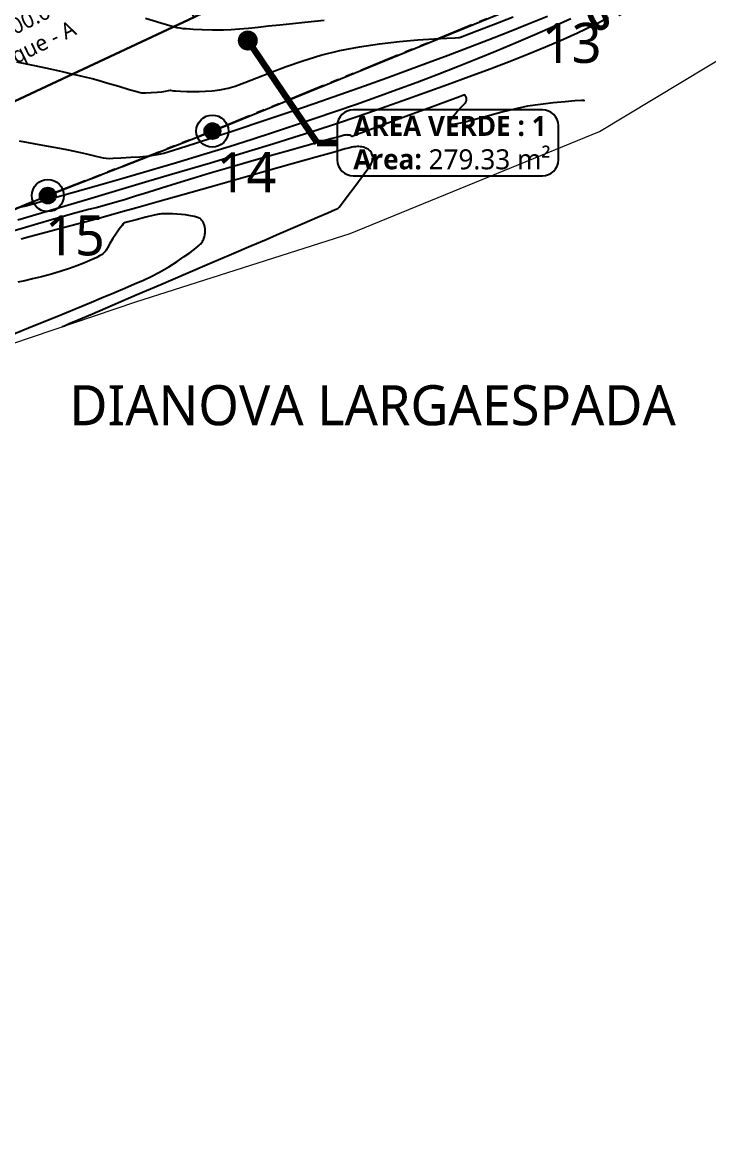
# Model space of a CAD drawing. Header units: millimetres. Extents: x 86 to 591881, y 99 to 1307229.
# Drawn here: x 590673.9 to 590716.7, y 1306956.6 to 1307025.7 of the extents above; entities that cross this region are included whole.
import ezdxf
from ezdxf.enums import TextEntityAlignment as Align

# ---------------------------------------------------------------- set-up
doc = ezdxf.new("R2010")
doc.units = ezdxf.units.MM
doc.linetypes.add('PHANTOM', pattern=[2.5, 1.25, -0.25, 0.25, -0.25, 0.25, -0.25])
for name, color, linetype, lineweight in [('_BLOQUES', 9, 'Continuous', 20), ('_TEXTO', 3, 'Continuous', 25), ('COTAS', 40, 'Continuous', 5)]:
    doc.layers.add(name, color=color, linetype=linetype, lineweight=lineweight)
for name, color, linetype in [('_MOJONES', 1, 'Continuous'), ('_PUNTOS TOPOGRAFICOS', 1, 'Continuous'), ('C-PROP-LINE', 230, 'Continuous'), ('C-PROP-TEXT', 92, 'Continuous'), ('C-ROAD-STAN-MAJR', 11, 'Continuous'), ('C-TOPO-MAJR', 9, 'Continuous'), ('C-TOPO-MINR', 8, 'Continuous'), ('Perimetro', 7, 'Continuous'), ('Plano', 7, 'Continuous')]:
    doc.layers.add(name, color=color, linetype=linetype)
doc.styles.add('COTAS', font='arial.ttf')
doc.styles.add('ST - ETIQUETAS', font='', dxfattribs={"height": 2.5})
doc.styles.get("Standard").update_dxf_attribs({"font": 'simplex.shx'})
doc.styles.get('ST - ETIQUETAS').set_extended_font_data('Roboto Thin')
doc.dimstyles.new('GenAng', dxfattribs={"dimscale": 0.5, "dimtxt": 2.5, "dimasz": 1.25, "dimexe": 0.18, "dimexo": 0.0625, "dimgap": 0.25, "dimtad": 0, "dimzin": 3, "dimdsep": 46, "dimtxsty": 'COTAS', "dimcen": 0.09, "dimse1": 1, "dimse2": 1, "dimaunit": 1, "dimadec": 3, "dimazin": 0, "dimtfac": 1, "dimtofl": 0, "dimtmove": 2, "dimatfit": 3, "dimfxl": 1, "dimtolj": 1, "dimtzin": 1, "dimarcsym": 0})

# ---------------------------------------------------------------- blocks, each defined once
blk = doc.blocks.new('*X1')
for p, q in [((69.508, 22.812), (69.992, 22.812)), ((69.518, 22.844), (69.982, 22.844)), ((69.533, 22.875), (69.967, 22.875)), ((69.555, 22.906), (69.945, 22.906)), ((69.585, 22.938), (69.915, 22.938)), ((69.629, 22.969), (69.871, 22.969)), ((69.5, 22.75), (70, 22.75)), ((69.502, 22.781), (69.998, 22.781)), ((69.502, 22.719), (69.998, 22.719)), ((69.508, 22.688), (69.992, 22.688)), ((69.518, 22.656), (69.982, 22.656)), ((69.533, 22.625), (69.967, 22.625)), ((69.555, 22.594), (69.945, 22.594)), ((69.585, 22.562), (69.915, 22.562)), ((69.629, 22.531), (69.871, 22.531))]:
    blk.add_line(p, q)
blk = doc.blocks.new('Drill Hole')
at = {"color": 0, "linetype": 'ByBlock', "lineweight": -2}
for radius in [0.05, 0.025]:
    blk.add_circle((0, 0), radius, dxfattribs=at)
at = {"color": 0, "linetype": 'ByBlock', "lineweight": -2, "xscale": 0.1000000000000227, "yscale": 0.1000000000000227, "zscale": 0.1000000000000227}
blk.add_blockref('*X1', (-6.975, -2.275), dxfattribs=at)
blk = doc.blocks.new('*U51', base_point=(590555.4584, 1307117.894, 460.616))
at = {"layer": '_PUNTOS TOPOGRAFICOS', "color": 2, "linetype": 'ByBlock', "lineweight": -2, "xscale": 20, "yscale": 20, "zscale": 20}
blk.add_blockref('Drill Hole', (590555.4584, 1307117.894, 460.616), dxfattribs=at)
blk = doc.blocks.new('*U136', base_point=(590675.4515, 1307014.842, 456.583))
at = {"layer": '_PUNTOS TOPOGRAFICOS', "color": 2, "linetype": 'ByBlock', "lineweight": -2, "xscale": 20, "yscale": 20, "zscale": 20}
blk.add_blockref('Drill Hole', (590675.4515, 1307014.842, 456.583), dxfattribs=at)
blk = doc.blocks.new('*U137', base_point=(590685.7185, 1307018.866, 456.914))
at = {"layer": '_PUNTOS TOPOGRAFICOS', "color": 2, "linetype": 'ByBlock', "lineweight": -2, "xscale": 20, "yscale": 20, "zscale": 20}
blk.add_blockref('Drill Hole', (590685.7185, 1307018.866, 456.914), dxfattribs=at)

msp = doc.modelspace()

# ---------------------------------------------------------------- hatches: boundary and pattern name
at = {"layer": '_MOJONES'}
h = msp.add_hatch(color=5, dxfattribs=at)
h.dxf.hatch_style = 1
h.paths.add_polyline_path([(590685.518, 1307019.324, 0.297664), (590685.218, 1307018.866, 0.541231), (590685.919, 1307018.408), (590685.718, 1307018.866)])
h.paths.add_polyline_path([(590685.518, 1307019.324), (590685.718, 1307018.866), (590686.189, 1307019.034, 0.43503)])
h.paths.add_polyline_path([(590686.218, 1307018.866, 0.085961), (590686.189, 1307019.034), (590685.718, 1307018.866), (590685.919, 1307018.408, 0.297664)])
h = msp.add_hatch(color=5, dxfattribs=at)
h.dxf.hatch_style = 1
h.paths.add_polyline_path([(590675.251, 1307015.299, 0.297664), (590674.952, 1307014.842, 0.541231), (590675.652, 1307014.384), (590675.451, 1307014.842)])
h.paths.add_polyline_path([(590675.251, 1307015.299), (590675.451, 1307014.842), (590675.922, 1307015.01, 0.43503)])
h.paths.add_polyline_path([(590675.952, 1307014.842, 0.085961), (590675.922, 1307015.01), (590675.451, 1307014.842), (590675.652, 1307014.384, 0.297664)])

# ---------------------------------------------------------------- linework, layer by layer
at = {"layer": '_BLOQUES', "flags": 128}
msp.add_lwpolyline([(590669.157, 1307012.265), (590675.451, 1307014.842), (590685.718, 1307018.866), (590705.811, 1307027.095), (590706.383, 1307027.354), (590702.712, 1307034.462), (590666.46, 1307017.488), (590669.157, 1307012.265)], dxfattribs=at)
at = {"layer": '_BLOQUES', "color": 140, "linetype": 'Continuous', "lineweight": 25}
msp.add_polyline3d([(590638.927, 1307070.797, 0), (590675.179, 1307087.774, 0), (590702.712, 1307034.462, 0), (590666.46, 1307017.488, 0), (590638.927, 1307070.797, 0)], dxfattribs=at)
at = {"layer": 'C-PROP-LINE', "color": 4, "linetype": 'Continuous', "lineweight": 25}
for points in [[(590684.586, 1307025.975, 0), (590679.998, 1307034.86, 0), (590679.997, 1307034.86, 0), (590661.871, 1307026.373, 0), (590666.46, 1307017.488, 0), (590684.586, 1307025.975, 0)], [(590666.46, 1307017.488, 0), (590669.157, 1307012.265, 0), (590675.451, 1307014.842, 0), (590685.718, 1307018.866, 0), (590705.811, 1307027.095, 0), (590706.383, 1307027.354, 0), (590702.712, 1307034.462, 0), (590684.586, 1307025.975, 0), (590666.46, 1307017.488, 0)]]:
    msp.add_polyline3d(points, dxfattribs=at)
at = {"layer": 'C-PROP-LINE', "color": 242, "linetype": 'PHANTOM', "lineweight": 30, "ltscale": 2}
msp.add_polyline3d([(590599.683, 1307029.141, 0), (590607.385, 1307013.689, 0), (590613.279, 1307001.404, 0), (590617.753, 1306992.343, 0), (590634.295, 1306998.682, 0), (590647.927, 1307003.89, 0), (590654.811, 1307006.619, 0), (590662.89, 1307009.7, 0), (590675.451, 1307014.842, 0), (590685.718, 1307018.866, 0), (590705.811, 1307027.095, 0)], dxfattribs=at)
at = {"layer": 'C-PROP-TEXT', "color": 1, "linetype": 'Continuous', "lineweight": -3}
for p, q in [((590706.305, 1307020.196), (590694.512, 1307020.196)), ((590693.512, 1307019.196), (590693.512, 1307017.076)), ((590707.305, 1307017.076), (590707.305, 1307019.196)), ((590694.512, 1307016.076), (590706.305, 1307016.076))]:
    msp.add_line(p, q, dxfattribs=at)
for centre, start, end in [((590694.512, 1307019.196), 90, 180), ((590706.305, 1307019.196), 0, 90), ((590694.512, 1307017.076), 180, 270), ((590706.305, 1307017.076), 270, 0)]:
    msp.add_arc(centre, 1, start, end, dxfattribs=at)
at = {"layer": 'C-TOPO-MAJR', "color": 40, "linetype": 'Continuous', "lineweight": -3}
for points, elevation in [([(590673.507, 1307023.192), (590674.626, 1307022.969), (590675.593, 1307022.759), (590676.354, 1307022.583), (590676.853, 1307022.461), (590677.034, 1307022.415), (590677.123, 1307022.396), (590677.23, 1307022.374), (590677.492, 1307022.318), (590677.842, 1307022.24), (590678.213, 1307022.149), (590678.599, 1307022.041), (590679.194, 1307021.867), (590679.875, 1307021.664), (590680.52, 1307021.472), (590681.005, 1307021.327), (590681.209, 1307021.268), (590681.298, 1307021.256), (590681.388, 1307021.25), (590681.555, 1307021.257), (590681.899, 1307021.276), (590682.279, 1307021.299), (590682.558, 1307021.323), (590682.795, 1307021.359), (590682.992, 1307021.398), (590683.099, 1307021.416), (590683.191, 1307021.403), (590683.284, 1307021.386), (590683.422, 1307021.375), (590683.723, 1307021.354), (590684.121, 1307021.338), (590684.549, 1307021.338), (590684.899, 1307021.345), (590685.281, 1307021.358), (590685.704, 1307021.387), (590686.176, 1307021.443), (590686.706, 1307021.539), (590687.143, 1307021.668), (590687.742, 1307021.891), (590688.483, 1307022.185), (590689.347, 1307022.526), (590690.316, 1307022.89), (590691.371, 1307023.254), (590692.492, 1307023.595), (590693.662, 1307023.888), (590694.887, 1307024.124), (590696.15, 1307024.31), (590697.389, 1307024.452), (590698.541, 1307024.556), (590699.547, 1307024.627), (590700.344, 1307024.671), (590700.87, 1307024.694), (590701.065, 1307024.702), (590701.129, 1307024.712), (590701.192, 1307024.724), (590701.476, 1307024.833), (590702.215, 1307025.119), (590703.264, 1307025.527), (590704.478, 1307026.002)], 457), ([(590673.821, 1307014.133), (590674.092, 1307014.209), (590674.753, 1307014.394), (590675.742, 1307014.673), (590676.998, 1307015.03), (590678.462, 1307015.448), (590680.072, 1307015.912), (590681.768, 1307016.406), (590683.49, 1307016.915), (590685.176, 1307017.422), (590686.766, 1307017.912), (590688.2, 1307018.369), (590689.527, 1307018.803), (590690.84, 1307019.237), (590692.138, 1307019.672), (590693.426, 1307020.11), (590694.703, 1307020.553), (590695.972, 1307021.002), (590697.235, 1307021.458), (590698.493, 1307021.923), (590699.749, 1307022.399), (590701.003, 1307022.888), (590702.257, 1307023.39), (590703.49, 1307023.895), (590704.681, 1307024.394), (590705.839, 1307024.891), (590706.972, 1307025.387), (590708.09, 1307025.888)], 456.5), ([(590708.902, 1307020.782), (590708.902, 1307020.782), (590708.904, 1307020.783), (590708.905, 1307020.784), (590708.752, 1307020.774), (590708.337, 1307020.745), (590707.726, 1307020.696), (590706.987, 1307020.625), (590706.186, 1307020.533), (590705.388, 1307020.417), (590704.641, 1307020.263), (590703.779, 1307020.044), (590702.882, 1307019.799), (590702.029, 1307019.565), (590701.301, 1307019.382), (590700.862, 1307019.298), (590700.643, 1307019.283), (590700.559, 1307019.301), (590700.538, 1307019.32), (590700.523, 1307019.363), (590700.543, 1307019.48), (590700.674, 1307019.71), (590700.96, 1307020.062), (590701.332, 1307020.451), (590701.51, 1307020.624), (590701.552, 1307020.714), (590701.575, 1307020.799), (590701.58, 1307020.879), (590701.568, 1307020.952), (590701.54, 1307021.018), (590701.498, 1307021.075), (590701.441, 1307021.123), (590701.139, 1307021.013), (590700.346, 1307020.72), (590699.227, 1307020.306), (590697.945, 1307019.831), (590696.662, 1307019.356), (590695.542, 1307018.942), (590694.75, 1307018.649), (590694.447, 1307018.538), (590694.378, 1307018.576), (590694.296, 1307018.604), (590694.203, 1307018.62), (590694.153, 1307018.622), (590694.101, 1307018.623), (590694.046, 1307018.619), (590693.99, 1307018.613), (590693.931, 1307018.602), (590693.87, 1307018.589), (590693.688, 1307018.539), (590693.192, 1307018.402), (590692.437, 1307018.194), (590691.48, 1307017.927), (590690.376, 1307017.618), (590689.18, 1307017.28), (590687.948, 1307016.927), (590686.736, 1307016.574), (590685.584, 1307016.232), (590684.498, 1307015.904), (590683.484, 1307015.593), (590682.546, 1307015.302), (590681.688, 1307015.035), (590680.914, 1307014.795), (590680.229, 1307014.586), (590679.637, 1307014.411), (590678.991, 1307014.229), (590678.464, 1307014.086), (590677.997, 1307013.963), (590677.529, 1307013.841), (590677.002, 1307013.7), (590676.355, 1307013.521), (590675.687, 1307013.329), (590674.829, 1307013.079), (590673.861, 1307012.796), (590672.865, 1307012.502)], 456), ([(590673.08, 1307006.102), (590674.608, 1307006.727), (590676.013, 1307007.303), (590677.229, 1307007.802), (590678.185, 1307008.197), (590678.812, 1307008.461), (590679.574, 1307008.782), (590680.254, 1307009.067), (590680.866, 1307009.325), (590681.423, 1307009.57), (590681.939, 1307009.813), (590682.43, 1307010.066), (590682.997, 1307010.394), (590683.521, 1307010.727), (590683.969, 1307011.032), (590684.308, 1307011.274), (590684.506, 1307011.419), (590684.697, 1307011.569), (590684.852, 1307011.699), (590684.926, 1307011.765), (590684.973, 1307011.814), (590685.017, 1307011.865), (590685.057, 1307011.92), (590685.094, 1307011.977), (590685.127, 1307012.038), (590685.157, 1307012.1), (590685.183, 1307012.164), (590685.206, 1307012.23), (590685.225, 1307012.297), (590685.241, 1307012.364), (590685.253, 1307012.433), (590685.263, 1307012.502), (590685.267, 1307012.571), (590685.27, 1307012.639), (590685.268, 1307012.707), (590685.264, 1307012.775), (590685.255, 1307012.841), (590685.244, 1307012.905), (590685.229, 1307012.968), (590685.211, 1307013.029), (590685.189, 1307013.087), (590685.165, 1307013.143), (590685.136, 1307013.196), (590685.106, 1307013.246), (590685.07, 1307013.291), (590685.033, 1307013.334), (590684.991, 1307013.371), (590684.948, 1307013.406), (590684.899, 1307013.433), (590684.849, 1307013.458), (590684.792, 1307013.479), (590684.731, 1307013.499), (590684.613, 1307013.526), (590684.355, 1307013.58), (590684.046, 1307013.63), (590683.787, 1307013.658), (590683.499, 1307013.68), (590683.222, 1307013.696), (590682.999, 1307013.704), (590682.755, 1307013.702), (590682.552, 1307013.693), (590682.451, 1307013.686), (590682.377, 1307013.679), (590682.304, 1307013.669), (590682.08, 1307013.613), (590681.571, 1307013.486), (590680.967, 1307013.335), (590680.461, 1307013.207), (590680.244, 1307013.151), (590680.201, 1307013.121), (590680.16, 1307013.088), (590680.081, 1307012.983), (590679.903, 1307012.739), (590679.689, 1307012.438), (590679.506, 1307012.164), (590679.319, 1307011.845), (590679.173, 1307011.573), (590679.101, 1307011.439), (590679.048, 1307011.368), (590678.991, 1307011.301), (590678.906, 1307011.232), (590678.792, 1307011.149), (590678.673, 1307011.073), (590678.514, 1307010.986), (590678.362, 1307010.915), (590678.081, 1307010.788), (590677.703, 1307010.627), (590677.264, 1307010.452), (590676.799, 1307010.284), (590676.277, 1307010.118), (590675.68, 1307009.946), (590675.065, 1307009.781), (590674.49, 1307009.636), (590674.011, 1307009.527), (590673.576, 1307009.437)], 455.5)]:
    msp.add_lwpolyline(points, dxfattribs=dict(at, elevation=elevation))
at = {"layer": 'C-TOPO-MINR', "color": 44, "linetype": 'Continuous', "lineweight": -3}
for points, elevation in [([(590673.574, 1307013.334), (590675.056, 1307013.771), (590676.529, 1307014.207), (590677.945, 1307014.628), (590679.257, 1307015.02), (590680.505, 1307015.392), (590681.764, 1307015.763), (590683.032, 1307016.135), (590684.309, 1307016.51), (590685.594, 1307016.889), (590686.888, 1307017.274), (590688.189, 1307017.667), (590689.496, 1307018.069), (590690.81, 1307018.482), (590692.13, 1307018.907), (590693.455, 1307019.347), (590694.805, 1307019.805), (590696.19, 1307020.282), (590697.594, 1307020.773), (590698.998, 1307021.271), (590700.387, 1307021.771), (590701.743, 1307022.269), (590703.05, 1307022.758), (590704.29, 1307023.232), (590705.447, 1307023.688), (590706.503, 1307024.118), (590707.441, 1307024.518), (590708.488, 1307024.993), (590709.486, 1307025.475), (590710.427, 1307025.952)], 456.25), ([(590673.674, 1307018.255), (590675.117, 1307017.992), (590676.174, 1307017.797), (590676.73, 1307017.691), (590677.315, 1307017.566), (590677.873, 1307017.439), (590678.356, 1307017.325), (590678.717, 1307017.239), (590678.911, 1307017.197), (590679.09, 1307017.171), (590679.27, 1307017.162), (590679.528, 1307017.171), (590680.023, 1307017.196), (590680.624, 1307017.231), (590681.197, 1307017.27), (590681.61, 1307017.307), (590681.917, 1307017.343), (590682.156, 1307017.377), (590682.392, 1307017.422), (590682.691, 1307017.493), (590683.014, 1307017.59), (590683.687, 1307017.803), (590684.657, 1307018.116), (590685.87, 1307018.513), (590687.272, 1307018.975), (590688.808, 1307019.487), (590690.424, 1307020.03), (590692.066, 1307020.59), (590693.679, 1307021.148), (590695.21, 1307021.688), (590696.603, 1307022.192), (590697.899, 1307022.67), (590699.176, 1307023.141), (590700.436, 1307023.61), (590701.683, 1307024.08), (590702.922, 1307024.554), (590704.155, 1307025.036), (590705.386, 1307025.53), (590706.619, 1307026.039)], 456.75), ([(590681.551, 1307025.909), (590682.508, 1307025.628), (590683.204, 1307025.424), (590683.506, 1307025.338), (590683.69, 1307025.301), (590683.876, 1307025.279), (590684.095, 1307025.26), (590684.515, 1307025.229), (590685.079, 1307025.198), (590685.729, 1307025.178), (590686.407, 1307025.182), (590686.899, 1307025.203), (590687.418, 1307025.241), (590687.973, 1307025.292), (590688.572, 1307025.354), (590689.224, 1307025.425), (590689.937, 1307025.503), (590690.72, 1307025.585), (590691.494, 1307025.666), (590692.702, 1307025.796)], 457.25), ([(590676.353, 1307006.663), (590676.487, 1307006.721), (590676.795, 1307006.853), (590677.348, 1307007.089), (590678.233, 1307007.468), (590679.528, 1307008.022), (590680.972, 1307008.64), (590682.499, 1307009.293), (590684.043, 1307009.954), (590685.539, 1307010.595), (590686.92, 1307011.186), (590688.121, 1307011.7), (590689.076, 1307012.11), (590689.718, 1307012.385), (590690.592, 1307012.762), (590691.465, 1307013.139), (590692.268, 1307013.486), (590692.929, 1307013.772), (590693.38, 1307013.968), (590693.551, 1307014.044), (590693.594, 1307014.081), (590693.635, 1307014.121), (590693.781, 1307014.316), (590694.138, 1307014.793), (590694.601, 1307015.413), (590695.066, 1307016.036), (590695.427, 1307016.521), (590695.579, 1307016.729), (590695.626, 1307016.822), (590695.663, 1307016.909), (590695.689, 1307016.997), (590695.709, 1307017.08), (590695.717, 1307017.161), (590695.719, 1307017.239), (590695.71, 1307017.314), (590695.695, 1307017.386), (590695.67, 1307017.452), (590695.64, 1307017.517), (590695.599, 1307017.576), (590695.554, 1307017.632), (590695.499, 1307017.682), (590695.44, 1307017.729), (590695.373, 1307017.769), (590695.301, 1307017.806), (590695.222, 1307017.835), (590695.137, 1307017.861), (590695.048, 1307017.879), (590694.952, 1307017.893), (590694.853, 1307017.898), (590694.747, 1307017.899), (590694.64, 1307017.892), (590694.525, 1307017.879), (590694.41, 1307017.858), (590694.286, 1307017.83), (590694.002, 1307017.751), (590693.251, 1307017.538), (590692.12, 1307017.218), (590690.699, 1307016.815), (590689.075, 1307016.355), (590687.336, 1307015.863), (590685.572, 1307015.364), (590683.869, 1307014.883), (590682.317, 1307014.446), (590681.004, 1307014.077), (590680.017, 1307013.802), (590678.923, 1307013.502), (590677.845, 1307013.21), (590676.814, 1307012.934), (590675.861, 1307012.68), (590675.018, 1307012.455), (590674.314, 1307012.266), (590673.782, 1307012.119)], 455.75)]:
    msp.add_lwpolyline(points, dxfattribs=dict(at, elevation=elevation))
at = {"layer": 'COTAS'}
for centre in [(590685.718, 1307018.866), (590675.451, 1307014.842)]:
    msp.add_circle(centre, 0.3, dxfattribs=at)
at = {"layer": 'Plano', "lineweight": 13}
msp.add_lwpolyline([(590642.028, 1306927.436), (590636.665, 1306941.632), (590630.661, 1306958.142), (590625.345, 1306974.048), (590625.215, 1306979.258), (590626.068, 1306983.579), (590635.319, 1306991.724), (590646.78, 1306996.344), (590661.644, 1307001.684), (590680.943, 1307008.218), (590694.311, 1307012.474), (590709.866, 1307018.831), (590728.44, 1307030.05), (590743.795, 1307038.723), (590765.154, 1307052.151), (590782.338, 1307062.911), (590800.634, 1307074.656)], dxfattribs=at)

# ---------------------------------------------------------------- block references
at = {"layer": '_MOJONES'}
for p in [(590685.718, 1307018.866, 456.914), (590675.451, 1307014.842, 456.583)]:
    msp.add_blockref('*U51', p, dxfattribs=at)
at = {"layer": '_PUNTOS TOPOGRAFICOS'}
for name, p in [('*U137', (590685.718, 1307018.866, 456.914)), ('*U136', (590675.451, 1307014.842, 456.583))]:
    msp.add_blockref(name, p, dxfattribs=at)

# ---------------------------------------------------------------- texts
at = {"layer": '_TEXTO', "style": 'ST - ETIQUETAS'}
msp.add_text('DIANOVA LARGAESPADA', height=2.5, dxfattribs=at).set_placement((590695.717, 1307000.507), align=Align.CENTER)
at = {"layer": 'C-PROP-TEXT', "color": 92, "linetype": 'Continuous', "lineweight": -3, "insert": (590673.338, 1307025.949), "char_height": 1, "attachment_point": 2, "rotation": 26, "style": 'ST - ETIQUETAS'}
msp.add_mtext('{\\fRoboto Thin|b1|i0|c0|p2;\\C18;\\c0;Area:\\C0; \\fRoboto Thin|b0|i0|c0|p2;\\C178;\\c4980736;200.00 m²\\PBloque - A}', dxfattribs=at)
at = {"layer": 'C-PROP-TEXT', "color": 1, "linetype": 'Continuous', "lineweight": -3, "insert": (590694.512, 1307018.136), "char_height": 1.25, "attachment_point": 4, "style": 'ST - ETIQUETAS'}
msp.add_mtext('{\\fRoboto Thin|b1|i0|c0|p2;\\C3;AREA VERDE : 1\\C2;\\PArea: }279.33 m²', dxfattribs=at)
at = {"layer": 'C-ROAD-STAN-MAJR', "color": 7, "linetype": 'Continuous', "lineweight": -3, "insert": (590712.091, 1307027.197), "char_height": 1.75, "attachment_point": 5, "rotation": 27.31415}
msp.add_mtext('{\\fRoboto Black|b1|i0|c0|p2;\\C18;\\c0;0+075}', dxfattribs=at)
at = {"layer": 'Perimetro', "color": 3, "style": 'ST - ETIQUETAS'}
for s, p in [('13', (590706.272, 1307023.122)), ('14', (590685.983, 1307015.044)), ('15', (590675.284, 1307011.108))]:
    msp.add_text(s, height=2.5, dxfattribs=at).set_placement(p)

# ---------------------------------------------------------------- leaders
at = {"layer": 'C-PROP-TEXT', "color": 1, "linetype": 'Continuous', "lineweight": -3}
msp.add_leader([(590687.93, 1307024.519), (590692.262, 1307018.136), (590693.512, 1307018.136)], dimstyle='GenAng', override={"dimscale": 1, "dimasz": 1.25, "dimclrd": 1, "dimldrblk": 'Dot', "dimlwd": 65535}, dxfattribs=at)

doc.saveas('drawing.dxf')
